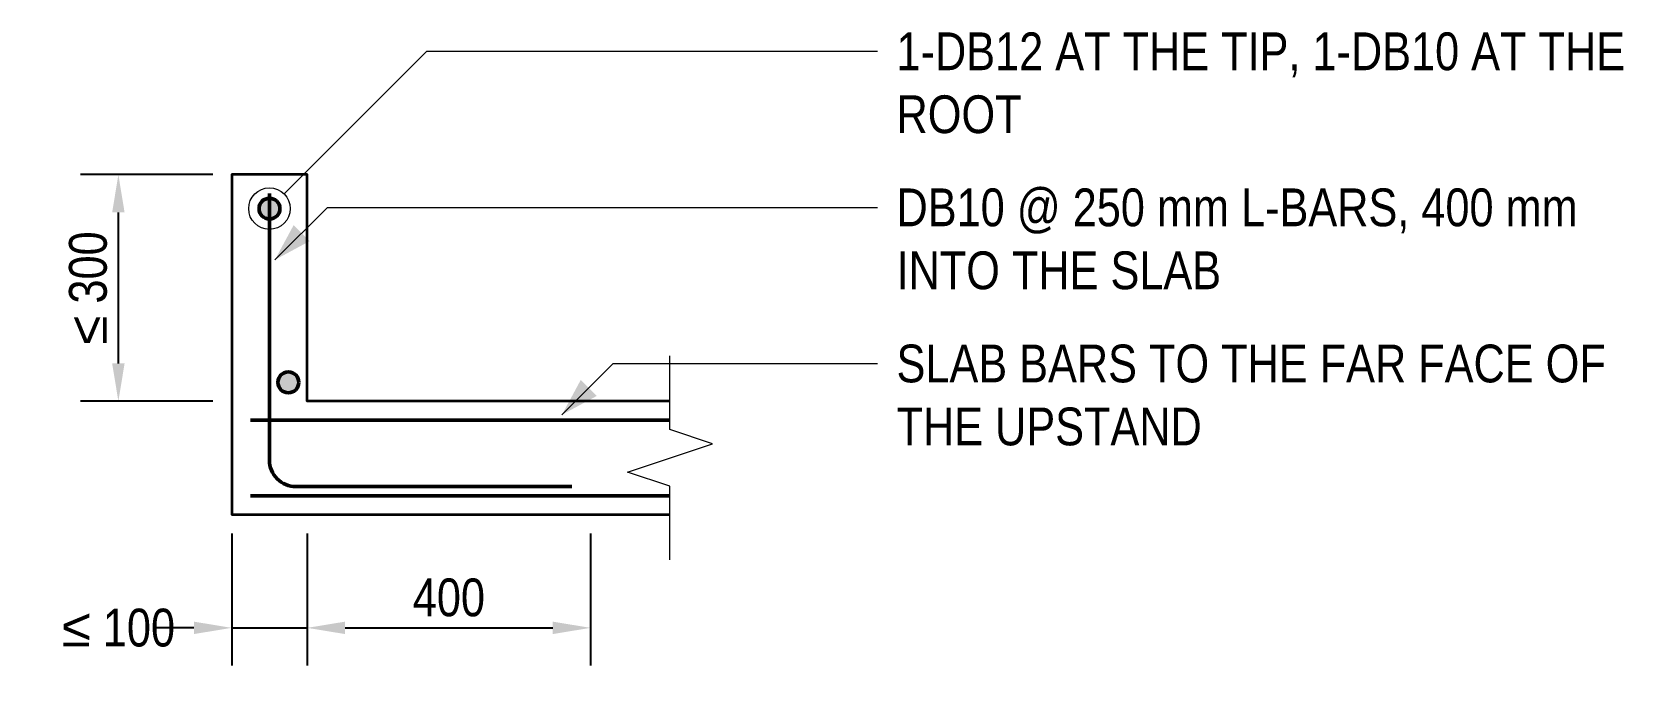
# Model space of a CAD drawing. Header units: millimetres. Extents: x -365 to 1742, y -92225 to -91361.
import ezdxf

# ---------------------------------------------------------------- set-up
doc = ezdxf.new("R2010")
doc.units = ezdxf.units.MM
doc.header["$LTSCALE"] = 3.75
for name, color, linetype, lineweight in [('S-ANNO', 3, 'Continuous', 18), ('S-BREAK', 8, 'Continuous', 18), ('S-CONC', 4, 'Continuous', 35), ('S-DIMS', 2, 'Continuous', 18), ('S-REBR', 1, 'Continuous', 50), ('S-TEXT', 7, 'Continuous', 18)]:
    doc.layers.add(name, color=color, linetype=linetype, lineweight=lineweight)
doc.styles.add('AN', font='ARIALN_0.TTF')
doc.dimstyles.new('EIT-25', dxfattribs={"dimscale": 25, "dimtxt": 2, "dimasz": 2, "dimexe": 2, "dimexo": 1, "dimgap": 0.6, "dimtad": 1, "dimdec": 0, "dimtxsty": 'AN', "dimcen": 2.5, "dimclrd": 2, "dimclre": 8, "dimclrt": 7, "dimazin": 3, "dimtfac": 1, "dimtmove": 1, "dimatfit": 3, "dimlwd": -1, "dimlwe": -1, "dimarcsym": 0})

msp = doc.modelspace()

# ---------------------------------------------------------------- hatches: boundary and pattern name
at = {"layer": 'S-REBR'}
h = msp.add_hatch(color=256, dxfattribs=at)
h.dxf.hatch_style = 1
edge = h.paths.add_edge_path()
edge.add_arc((-50, -91595), 13.8, 0, 360)
h = msp.add_hatch(color=256, dxfattribs=at)
h.dxf.hatch_style = 1
edge = h.paths.add_edge_path()
edge.add_arc((-25, -91825), 13.8, 0, 360)

# ---------------------------------------------------------------- linework, layer by layer
at = {"layer": 'S-ANNO', "flags": 128}
for points in [[(-30.6, -91575.6), (158.3, -91386.7), (680, -91386.7), (755, -91386.7)], [(-42.8, -91662.8), (26.7, -91593.3), (680, -91593.3), (755, -91593.3)], [(337.2, -91867.8), (405, -91800), (680, -91800), (755, -91800)]]:
    msp.add_lwpolyline(points, dxfattribs=at)
at = {"layer": 'S-ANNO'}
msp.add_circle((-50, -91595), 27.5, dxfattribs=at)
for points in [[(-42.8, -91662.8), (3.2, -91638), (-18, -91616.8)], [(337.2, -91867.8), (383.2, -91843), (362, -91821.8)]]:
    msp.add_solid(points, dxfattribs=at)
at = {"layer": 'S-BREAK', "flags": 128}
msp.add_lwpolyline([(480, -92060), (480, -91962.5), (423.8, -91943.8), (536.2, -91906.2), (480, -91887.5), (480, -91790)], dxfattribs=at)
at = {"layer": 'S-CONC', "flags": 128}
msp.add_lwpolyline([(480, -91850), (0, -91850), (0, -91550), (-100, -91550), (-100, -92000), (480, -92000)], dxfattribs=at)
at = {"layer": 'S-REBR', "flags": 128}
msp.add_lwpolyline([(-50, -91575), (-50, -91928, 0.414214), (-15, -91963), (350, -91963)], format="xyb", dxfattribs=at)
for points in [[(-75, -91875), (480, -91875)], [(-75, -91975), (480, -91975)]]:
    msp.add_lwpolyline(points, dxfattribs=at)
at = {"layer": 'S-REBR'}
for centre in [(-50, -91595), (-25, -91825)]:
    msp.add_circle(centre, 13.8, dxfattribs=at)

# ---------------------------------------------------------------- texts
at = {"layer": 'S-TEXT', "char_height": 50, "attachment_point": 1, "style": 'AN'}
for s, insert, width in [('1-DB12 AT THE TIP, 1-DB10 AT THE\\PROOT', (780, -91361.7), 1015.469), ('DB10 @ 250 mm L-BARS, 400 mm\\PINTO THE SLAB', (780, -91568.3), 950.274), ('SLAB BARS TO THE FAR FACE OF\\PTHE UPSTAND', (780, -91775), 988.937)]:
    msp.add_mtext(s, dxfattribs=dict(at, insert=insert, width=width))

# ---------------------------------------------------------------- dimensions: what is measured, and where the dimension line sits
at = {"layer": 'S-DIMS'}
msp.add_linear_dim(base=(-250, -91850), p1=(-100, -91850), p2=(-100, -91550), angle=90, text='≤ 300', dimstyle='EIT-25', dxfattribs=at).render()
msp.add_linear_dim(base=(-100, -92150), p1=(-100, -92000), p2=(0, -92000), location=(-249.9, -92150), text='≤ 100', dimstyle='EIT-25', override={"dimtmove": 2}, dxfattribs=at).render()
msp.add_linear_dim(base=(0, -92150), p1=(0, -92000), p2=(375, -92000), text='400', dimstyle='EIT-25', dxfattribs=at).render()

doc.saveas('drawing.dxf')
